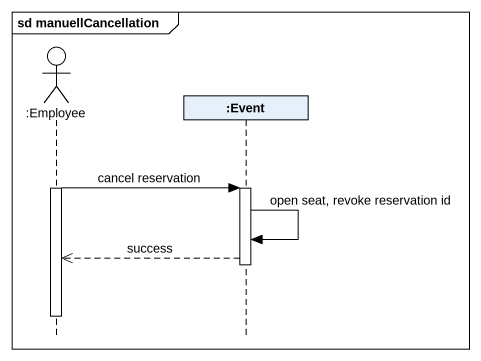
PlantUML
@startuml
mainframe sd manuellCancellation
hide footbox
actor ":Employee" as Employee
participant ":Event" as Event

activate Employee
Employee -> Event : cancel reservation
activate Event
Event -> Event : open seat, revoke reservation id
Event -->> Employee : success
deactivate Event
deactivate Employee
@enduml
